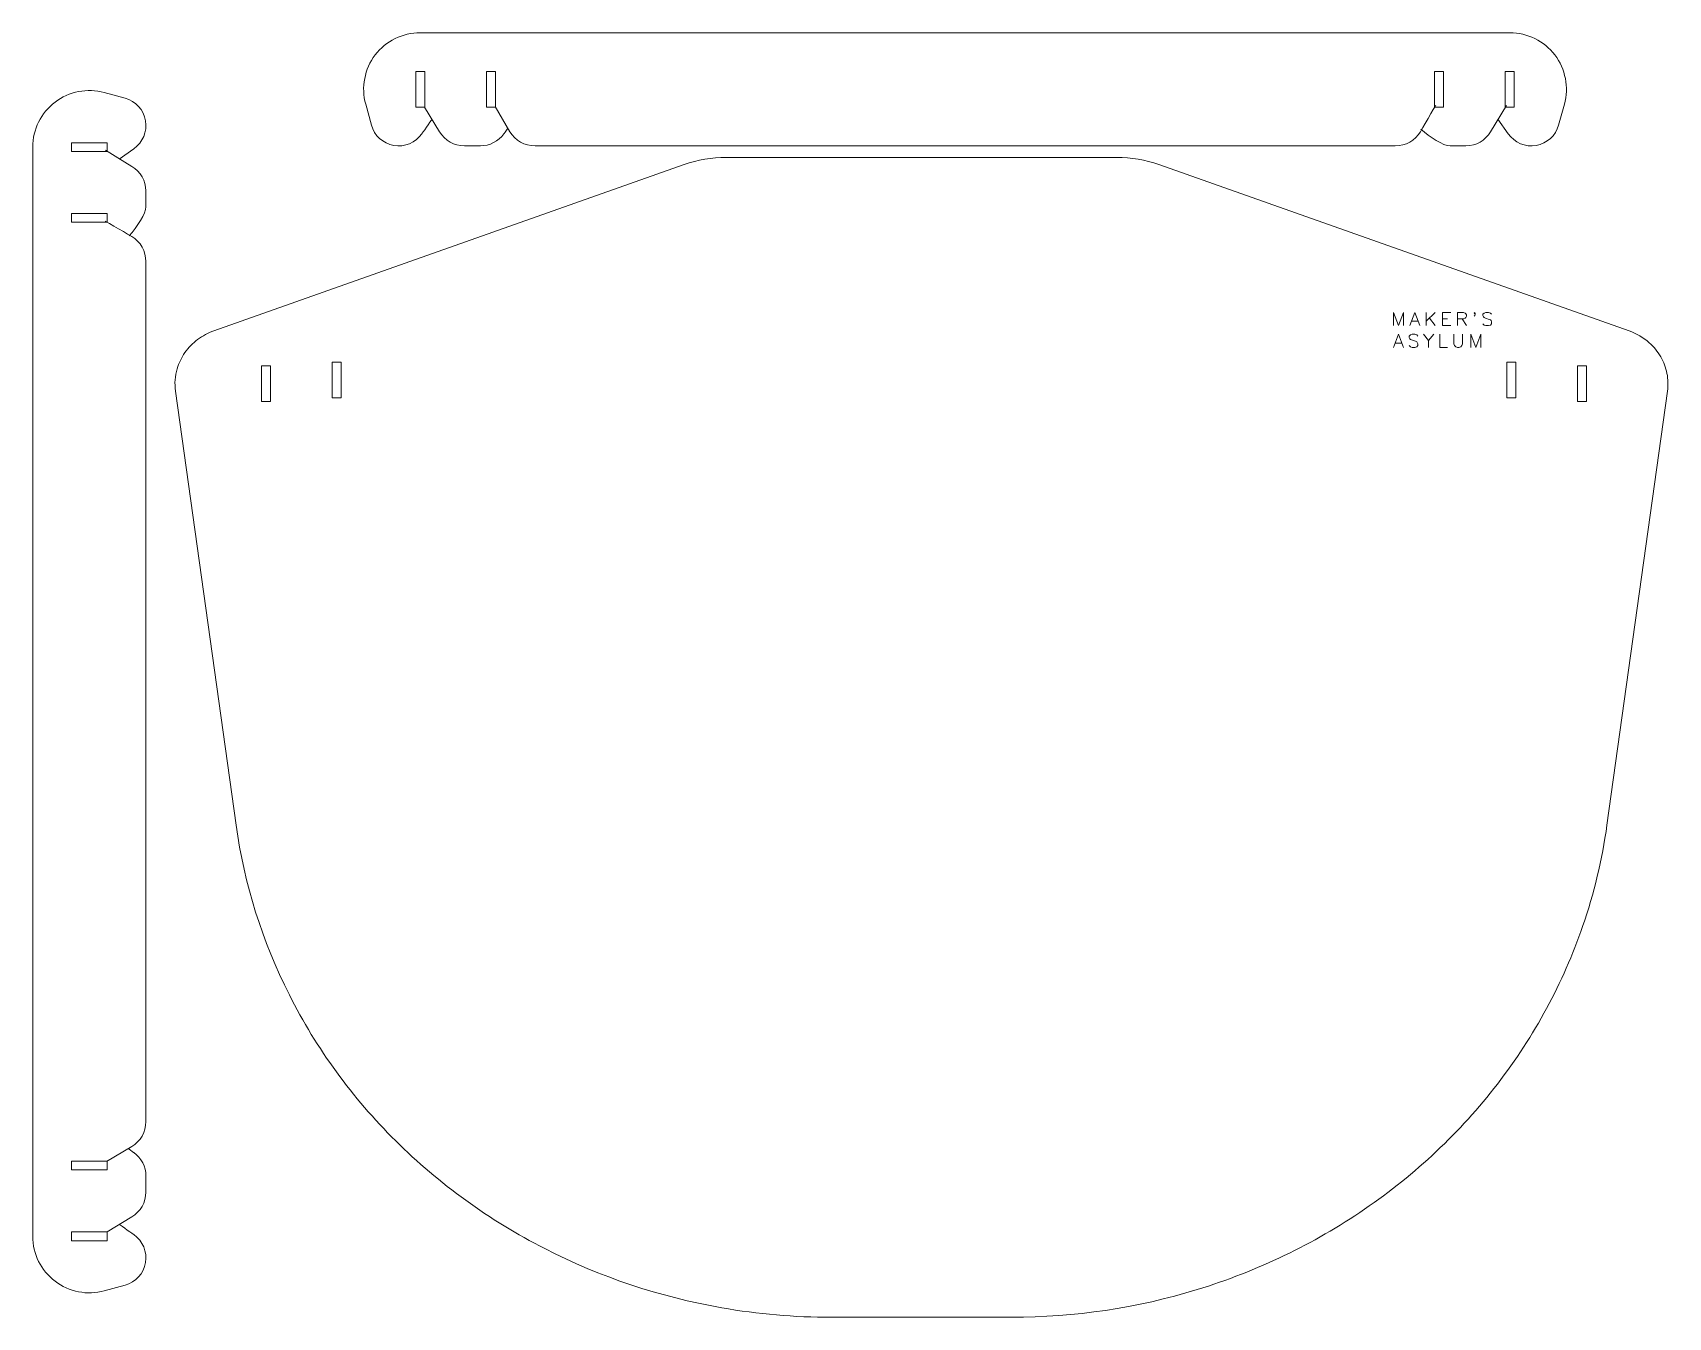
# Model space of a CAD drawing. Header units: millimetres. Extents: x -179 to 188, y -145 to 143.
import ezdxf

# ---------------------------------------------------------------- set-up
doc = ezdxf.new("R2010")
doc.units = ezdxf.units.MM
doc.header["$MEASUREMENT"] = 0
doc.layers.add('layer 1', color=7, linetype='Continuous')

msp = doc.modelspace()

# ---------------------------------------------------------------- linework, layer by layer
at = {"layer": 'layer 1', "color": 250, "lineweight": 18}
for points, knots in [([(-89.4175, 123.9926), (-89.7127, 123.571), (-91.7014, 120.7308), (-91.7014, 120.7308), (-91.7014, 120.7308), (-93.1125, 118.7155), (-95.5607, 117.6966), (-97.985, 118.1159), (-97.985, 118.1159), (-100.4094, 118.5351), (-102.3732, 120.3169), (-103.0257, 122.6891), (-103.0257, 122.6891), (-103.0257, 122.6891), (-104.309, 127.3552), (-104.309, 127.3552), (-104.309, 127.3552), (-105.3599, 131.1763), (-104.5668, 135.269), (-102.1646, 138.421), (-102.1646, 138.421), (-99.7625, 141.573), (-96.0267, 143.423), (-92.0637, 143.423), (-92.0637, 143.423), (-92.0637, 143.423), (152.4113, 143.423), (152.4113, 143.423), (152.4113, 143.423), (156.3743, 143.423), (160.1103, 141.573), (162.5124, 138.421), (162.5124, 138.421), (164.9146, 135.269), (165.7075, 131.1763), (164.6566, 127.3552), (164.6566, 127.3552), (164.6566, 127.3552), (163.3733, 122.6891), (163.3733, 122.6891), (163.3733, 122.6891), (162.721, 120.3169), (160.757, 118.5351), (158.3328, 118.1159), (158.3328, 118.1159), (155.9085, 117.6966), (153.4603, 118.7155), (152.049, 120.7308), (152.049, 120.7308), (152.049, 120.7308), (149.7287, 124.0446), (149.7287, 124.0446)], [0, 0, 0, 0, 0.07142857, 0.07142857, 0.07142857, 0.07142857, 0.14285714, 0.14285714, 0.14285714, 0.14285714, 0.21428571, 0.21428571, 0.21428571, 0.21428571, 0.28571429, 0.28571429, 0.28571429, 0.28571429, 0.35714286, 0.35714286, 0.35714286, 0.35714286, 0.42857143, 0.42857143, 0.42857143, 0.42857143, 0.5, 0.5, 0.5, 0.5, 0.57142857, 0.57142857, 0.57142857, 0.57142857, 0.64285714, 0.64285714, 0.64285714, 0.64285714, 0.71428571, 0.71428571, 0.71428571, 0.71428571, 0.78571429, 0.78571429, 0.78571429, 0.78571429, 0.85714286, 0.85714286, 0.85714286, 0.85714286, 1, 1, 1, 1]), ([(-93.0636, 126.723), (-93.0636, 126.723), (-93.0636, 134.723), (-93.0636, 134.723), (-93.0636, 134.723), (-93.0636, 134.723), (-91.0636, 134.723), (-91.0636, 134.723), (-91.0636, 134.723), (-91.0636, 134.723), (-91.0636, 126.723), (-91.0636, 126.723), (-91.0636, 126.723), (-91.0636, 126.723), (-93.0636, 126.723), (-93.0636, 126.723)], [0, 0, 0, 0, 0.2, 0.2, 0.2, 0.2, 0.4, 0.4, 0.4, 0.4, 0.6, 0.6, 0.6, 0.6, 1, 1, 1, 1]), ([(-77.1886, 126.723), (-77.1886, 126.723), (-77.1886, 134.723), (-77.1886, 134.723), (-77.1886, 134.723), (-77.1886, 134.723), (-75.1886, 134.723), (-75.1886, 134.723), (-75.1886, 134.723), (-75.1886, 134.723), (-75.1886, 126.723), (-75.1886, 126.723), (-75.1886, 126.723), (-75.1886, 126.723), (-77.1886, 126.723), (-77.1886, 126.723)], [0, 0, 0, 0, 0.2, 0.2, 0.2, 0.2, 0.4, 0.4, 0.4, 0.4, 0.6, 0.6, 0.6, 0.6, 1, 1, 1, 1]), ([(135.5364, 126.723), (135.5364, 126.723), (135.5364, 134.723), (135.5364, 134.723), (135.5364, 134.723), (135.5364, 134.723), (137.5364, 134.723), (137.5364, 134.723), (137.5364, 134.723), (137.5364, 134.723), (137.5364, 126.723), (137.5364, 126.723), (137.5364, 126.723), (137.5364, 126.723), (135.5364, 126.723), (135.5364, 126.723)], [0, 0, 0, 0, 0.2, 0.2, 0.2, 0.2, 0.4, 0.4, 0.4, 0.4, 0.6, 0.6, 0.6, 0.6, 1, 1, 1, 1]), ([(151.4114, 126.723), (151.4114, 126.723), (151.4114, 134.723), (151.4114, 134.723), (151.4114, 134.723), (151.4114, 134.723), (153.4114, 134.723), (153.4114, 134.723), (153.4114, 134.723), (153.4114, 134.723), (153.4114, 126.723), (153.4114, 126.723), (153.4114, 126.723), (153.4114, 126.723), (151.4114, 126.723), (151.4114, 126.723)], [0, 0, 0, 0, 0.2, 0.2, 0.2, 0.2, 0.4, 0.4, 0.4, 0.4, 0.6, 0.6, 0.6, 0.6, 1, 1, 1, 1]), ([(-159.5894, -124.0901), (-159.1678, -124.3853), (-156.3276, -126.374), (-156.3276, -126.374), (-156.3276, -126.374), (-154.3123, -127.7852), (-153.2934, -130.2334), (-153.7127, -132.6577), (-153.7127, -132.6577), (-154.1319, -135.082), (-155.9137, -137.0459), (-158.2859, -137.6983), (-158.2859, -137.6983), (-158.2859, -137.6983), (-162.952, -138.9816), (-162.952, -138.9816), (-162.952, -138.9816), (-166.7731, -140.0325), (-170.8658, -139.2395), (-174.0178, -136.8373), (-174.0178, -136.8373), (-177.1698, -134.4352), (-179.0198, -130.6993), (-179.0198, -126.7363), (-179.0198, -126.7363), (-179.0198, -126.7363), (-179.0198, 117.7387), (-179.0198, 117.7387), (-179.0198, 117.7387), (-179.0198, 121.7017), (-177.1698, 125.4376), (-174.0178, 127.8397), (-174.0178, 127.8397), (-170.8658, 130.2419), (-166.7731, 131.0349), (-162.952, 129.984), (-162.952, 129.984), (-162.952, 129.984), (-158.2859, 128.7007), (-158.2859, 128.7007), (-158.2859, 128.7007), (-155.9137, 128.0483), (-154.1319, 126.0844), (-153.7127, 123.6601), (-153.7127, 123.6601), (-153.2934, 121.2358), (-154.3123, 118.7876), (-156.3276, 117.3764), (-156.3276, 117.3764), (-156.3276, 117.3764), (-159.6414, 115.0561), (-159.6414, 115.0561)], [0, 0, 0, 0, 0.07142857, 0.07142857, 0.07142857, 0.07142857, 0.14285714, 0.14285714, 0.14285714, 0.14285714, 0.21428571, 0.21428571, 0.21428571, 0.21428571, 0.28571429, 0.28571429, 0.28571429, 0.28571429, 0.35714286, 0.35714286, 0.35714286, 0.35714286, 0.42857143, 0.42857143, 0.42857143, 0.42857143, 0.5, 0.5, 0.5, 0.5, 0.57142857, 0.57142857, 0.57142857, 0.57142857, 0.64285714, 0.64285714, 0.64285714, 0.64285714, 0.71428571, 0.71428571, 0.71428571, 0.71428571, 0.78571429, 0.78571429, 0.78571429, 0.78571429, 0.85714286, 0.85714286, 0.85714286, 0.85714286, 1, 1, 1, 1]), ([(-91.0915, 126.742), (-91.0915, 126.742), (-87.7188, 121.198), (-87.7188, 121.198), (-87.7188, 121.198), (-86.5716, 119.2333), (-84.4514, 118.023), (-82.157, 118.023), (-82.157, 118.023), (-82.157, 118.023), (-78.5597, 118.023), (-78.5597, 118.023), (-78.5597, 118.023), (-76.4643, 118.023), (-74.5007, 119.0337), (-73.2988, 120.7308), (-73.2988, 120.7308), (-73.2988, 120.7308), (-72.8812, 121.3206), (-72.3982, 122.0025)], [0, 0, 0, 0, 0.16666667, 0.16666667, 0.16666667, 0.16666667, 0.33333333, 0.33333333, 0.33333333, 0.33333333, 0.5, 0.5, 0.5, 0.5, 0.66666667, 0.66666667, 0.66666667, 0.66666667, 1, 1, 1, 1]), ([(-75.2769, 126.8371), (-75.2769, 126.8371), (-71.9411, 121.198), (-71.9411, 121.198), (-71.9411, 121.198), (-70.7787, 119.2333), (-68.6309, 118.023), (-66.3064, 118.023), (-66.3064, 118.023), (-66.3064, 118.023), (126.7124, 118.023), (126.7124, 118.023), (126.7124, 118.023), (129.0369, 118.023), (131.1848, 119.2333), (132.3471, 121.198), (132.3471, 121.198), (132.3471, 121.198), (135.7895, 127.1278), (135.8012, 127.1475)], [0, 0, 0, 0, 0.16666667, 0.16666667, 0.16666667, 0.16666667, 0.33333333, 0.33333333, 0.33333333, 0.33333333, 0.5, 0.5, 0.5, 0.5, 0.66666667, 0.66666667, 0.66666667, 0.66666667, 1, 1, 1, 1]), ([(151.7006, 127.0682), (151.7006, 127.0682), (148.0853, 121.198), (148.0853, 121.198), (148.0853, 121.198), (146.9509, 119.2333), (144.8547, 118.023), (142.5861, 118.023), (142.5861, 118.023), (142.5861, 118.023), (139.0294, 118.023), (139.0294, 118.023), (139.0294, 118.023), (137.5082, 118.023), (134.4552, 120.0198), (132.4694, 121.7529)], [0, 0, 0, 0, 0.2, 0.2, 0.2, 0.2, 0.4, 0.4, 0.4, 0.4, 0.6, 0.6, 0.6, 0.6, 1, 1, 1, 1]), ([(-162.3198, 116.7387), (-162.3198, 116.7387), (-170.3198, 116.7387), (-170.3198, 116.7387), (-170.3198, 116.7387), (-170.3198, 116.7387), (-170.3198, 118.7387), (-170.3198, 118.7387), (-170.3198, 118.7387), (-170.3198, 118.7387), (-162.3198, 118.7387), (-162.3198, 118.7387), (-162.3198, 118.7387), (-162.3198, 118.7387), (-162.3198, 116.7387), (-162.3198, 116.7387)], [0, 0, 0, 0, 0.2, 0.2, 0.2, 0.2, 0.4, 0.4, 0.4, 0.4, 0.6, 0.6, 0.6, 0.6, 1, 1, 1, 1]), ([(-162.665, 117.028), (-162.665, 117.028), (-156.7948, 113.4126), (-156.7948, 113.4126), (-156.7948, 113.4126), (-154.8301, 112.2783), (-153.6198, 110.182), (-153.6198, 107.9134), (-153.6198, 107.9134), (-153.6198, 107.9134), (-153.6198, 104.3567), (-153.6198, 104.3567), (-153.6198, 104.3567), (-153.6198, 102.8355), (-155.6166, 99.7825), (-157.3497, 97.7968)], [0, 0, 0, 0, 0.2, 0.2, 0.2, 0.2, 0.4, 0.4, 0.4, 0.4, 0.6, 0.6, 0.6, 0.6, 1, 1, 1, 1]), ([(64.198, 115.423), (64.198, 115.423), (20.4067, 115.423), (20.4067, 115.423), (20.4067, 115.423), (20.4067, 115.423), (-23.3847, 115.423), (-23.3847, 115.423)], [0, 0, 0, 0, 0.33333333, 0.33333333, 0.33333333, 0.33333333, 1, 1, 1, 1]), ([(-162.3198, 100.8637), (-162.3198, 100.8637), (-170.3198, 100.8637), (-170.3198, 100.8637), (-170.3198, 100.8637), (-170.3198, 100.8637), (-170.3198, 102.8637), (-170.3198, 102.8637), (-170.3198, 102.8637), (-170.3198, 102.8637), (-162.3198, 102.8637), (-162.3198, 102.8637), (-162.3198, 102.8637), (-162.3198, 102.8637), (-162.3198, 100.8637), (-162.3198, 100.8637)], [0, 0, 0, 0, 0.2, 0.2, 0.2, 0.2, 0.4, 0.4, 0.4, 0.4, 0.6, 0.6, 0.6, 0.6, 1, 1, 1, 1]), ([(-162.4339, -109.9496), (-162.4339, -109.9496), (-156.7948, -106.6137), (-156.7948, -106.6137), (-156.7948, -106.6137), (-154.8301, -105.4514), (-153.6198, -103.3035), (-153.6198, -100.979), (-153.6198, -100.979), (-153.6198, -100.979), (-153.6198, 92.0398), (-153.6198, 92.0398), (-153.6198, 92.0398), (-153.6198, 94.3642), (-154.8301, 96.5121), (-156.7948, 97.6744), (-156.7948, 97.6744), (-156.7948, 97.6744), (-162.7246, 101.1169), (-162.7443, 101.1285)], [0, 0, 0, 0, 0.16666667, 0.16666667, 0.16666667, 0.16666667, 0.33333333, 0.33333333, 0.33333333, 0.33333333, 0.5, 0.5, 0.5, 0.5, 0.66666667, 0.66666667, 0.66666667, 0.66666667, 1, 1, 1, 1]), ([(-138.3521, 76.5144), (-139.6787, 76.0454), (-140.9112, 75.3867), (-142.0192, 74.5544), (-142.0192, 74.5544), (-143.1272, 73.722), (-144.0834, 72.7365), (-144.8642, 71.6222), (-144.8642, 71.6222), (-145.6451, 70.5079), (-146.2314, 69.2922), (-146.6087, 68.0049), (-146.6087, 68.0049), (-147.0905, 66.3611), (-147.2161, 64.6597), (-146.9804, 62.9688)], [0, 0, 0, 0, 0.2, 0.2, 0.2, 0.2, 0.4, 0.4, 0.4, 0.4, 0.6, 0.6, 0.6, 0.6, 1, 1, 1, 1]), ([(187.7937, 62.9688), (187.9783, 64.2929), (187.9408, 65.6278), (187.6822, 66.9409), (187.6822, 66.9409), (187.4236, 68.2539), (186.9503, 69.5126), (186.2739, 70.686), (186.2739, 70.686), (185.5975, 71.8594), (184.7346, 72.9187), (183.7066, 73.8377), (183.7066, 73.8377), (182.3938, 75.0113), (180.8596, 75.9156), (179.1654, 76.5144)], [0, 0, 0, 0, 0.2, 0.2, 0.2, 0.2, 0.4, 0.4, 0.4, 0.4, 0.6, 0.6, 0.6, 0.6, 1, 1, 1, 1]), ([(-127.6643, 60.6233), (-127.6643, 60.6233), (-127.6643, 68.6233), (-127.6643, 68.6233), (-127.6643, 68.6233), (-127.6643, 68.6233), (-125.6643, 68.6233), (-125.6643, 68.6233), (-125.6643, 68.6233), (-125.6643, 68.6233), (-125.6643, 60.6233), (-125.6643, 60.6233), (-125.6643, 60.6233), (-125.6643, 60.6233), (-127.6643, 60.6233), (-127.6643, 60.6233)], [0, 0, 0, 0, 0.2, 0.2, 0.2, 0.2, 0.4, 0.4, 0.4, 0.4, 0.6, 0.6, 0.6, 0.6, 1, 1, 1, 1]), ([(-111.811, 61.4541), (-111.811, 61.4541), (-111.811, 69.4541), (-111.811, 69.4541), (-111.811, 69.4541), (-111.811, 69.4541), (-109.811, 69.4541), (-109.811, 69.4541), (-109.811, 69.4541), (-109.811, 69.4541), (-109.811, 61.4541), (-109.811, 61.4541), (-109.811, 61.4541), (-109.811, 61.4541), (-111.811, 61.4541), (-111.811, 61.4541)], [0, 0, 0, 0, 0.2, 0.2, 0.2, 0.2, 0.4, 0.4, 0.4, 0.4, 0.6, 0.6, 0.6, 0.6, 1, 1, 1, 1]), ([(151.7534, 69.4536), (151.7534, 69.4536), (151.7534, 61.4536), (151.7534, 61.4536), (151.7534, 61.4536), (151.7534, 61.4536), (153.7535, 61.4536), (153.7535, 61.4536), (153.7535, 61.4536), (153.7535, 61.4536), (153.7535, 69.4536), (153.7535, 69.4536), (153.7535, 69.4536), (153.7535, 69.4536), (151.7534, 69.4536), (151.7534, 69.4536)], [0, 0, 0, 0, 0.2, 0.2, 0.2, 0.2, 0.4, 0.4, 0.4, 0.4, 0.6, 0.6, 0.6, 0.6, 1, 1, 1, 1]), ([(167.6068, 68.6228), (167.6068, 68.6228), (167.6068, 60.6228), (167.6068, 60.6228), (167.6068, 60.6228), (167.6068, 60.6228), (169.6068, 60.6228), (169.6068, 60.6228), (169.6068, 60.6228), (169.6068, 60.6228), (169.6068, 68.6228), (169.6068, 68.6228), (169.6068, 68.6228), (169.6068, 68.6228), (167.6068, 68.6228), (167.6068, 68.6228)], [0, 0, 0, 0, 0.2, 0.2, 0.2, 0.2, 0.4, 0.4, 0.4, 0.4, 0.6, 0.6, 0.6, 0.6, 1, 1, 1, 1]), ([(-133.3994, -34.4691), (-131.5539, -47.7097), (-127.5336, -60.5153), (-121.4374, -72.5703), (-121.4374, -72.5703), (-115.3412, -84.6254), (-107.3193, -95.6332), (-97.5691, -105.3226), (-97.5691, -105.3226), (-87.819, -115.0121), (-76.5807, -123.1447), (-64.131, -129.5201), (-64.131, -129.5201), (-51.6813, -135.8955), (-38.3267, -140.3567), (-24.3962, -142.794), (-24.3962, -142.794), (-16.2799, -144.214), (-8.0596, -144.927), (0.1953, -144.927)], [0, 0, 0, 0, 0.16666667, 0.16666667, 0.16666667, 0.16666667, 0.33333333, 0.33333333, 0.33333333, 0.33333333, 0.5, 0.5, 0.5, 0.5, 0.66666667, 0.66666667, 0.66666667, 0.66666667, 1, 1, 1, 1]), ([(40.618, -144.927), (54.7866, -144.927), (68.7807, -142.8379), (82.2558, -138.7112), (82.2558, -138.7112), (95.7309, -134.5844), (108.3551, -128.5217), (119.8177, -120.6722), (119.8177, -120.6722), (131.2803, -112.8226), (141.299, -103.3797), (149.6271, -92.5757), (149.6271, -92.5757), (157.9551, -81.7718), (164.3875, -69.8729), (168.7658, -57.1722), (168.7658, -57.1722), (171.3167, -49.7724), (173.1375, -42.1834), (174.2127, -34.4691)], [0, 0, 0, 0, 0.16666667, 0.16666667, 0.16666667, 0.16666667, 0.33333333, 0.33333333, 0.33333333, 0.33333333, 0.5, 0.5, 0.5, 0.5, 0.66666667, 0.66666667, 0.66666667, 0.66666667, 1, 1, 1, 1]), ([(-162.3198, -111.8613), (-162.3198, -111.8613), (-170.3198, -111.8613), (-170.3198, -111.8613), (-170.3198, -111.8613), (-170.3198, -111.8613), (-170.3198, -109.8613), (-170.3198, -109.8613), (-170.3198, -109.8613), (-170.3198, -109.8613), (-162.3198, -109.8613), (-162.3198, -109.8613), (-162.3198, -109.8613), (-162.3198, -109.8613), (-162.3198, -111.8613), (-162.3198, -111.8613)], [0, 0, 0, 0, 0.2, 0.2, 0.2, 0.2, 0.4, 0.4, 0.4, 0.4, 0.6, 0.6, 0.6, 0.6, 1, 1, 1, 1]), ([(-162.3388, -125.7642), (-162.3388, -125.7642), (-156.7948, -122.3915), (-156.7948, -122.3915), (-156.7948, -122.3915), (-154.8301, -121.2443), (-153.6198, -119.1241), (-153.6198, -116.8296), (-153.6198, -116.8296), (-153.6198, -116.8296), (-153.6198, -113.2324), (-153.6198, -113.2324), (-153.6198, -113.2324), (-153.6198, -111.137), (-154.6305, -109.1733), (-156.3276, -107.9715), (-156.3276, -107.9715), (-156.3276, -107.9715), (-156.9174, -107.5538), (-157.5993, -107.0708)], [0, 0, 0, 0, 0.16666667, 0.16666667, 0.16666667, 0.16666667, 0.33333333, 0.33333333, 0.33333333, 0.33333333, 0.5, 0.5, 0.5, 0.5, 0.66666667, 0.66666667, 0.66666667, 0.66666667, 1, 1, 1, 1]), ([(-162.3198, -127.7363), (-162.3198, -127.7363), (-170.3198, -127.7363), (-170.3198, -127.7363), (-170.3198, -127.7363), (-170.3198, -127.7363), (-170.3198, -125.7363), (-170.3198, -125.7363), (-170.3198, -125.7363), (-170.3198, -125.7363), (-162.3198, -125.7363), (-162.3198, -125.7363), (-162.3198, -125.7363), (-162.3198, -125.7363), (-162.3198, -127.7363), (-162.3198, -127.7363)], [0, 0, 0, 0, 0.2, 0.2, 0.2, 0.2, 0.4, 0.4, 0.4, 0.4, 0.6, 0.6, 0.6, 0.6, 1, 1, 1, 1]), ([(0.1953, -144.927), (0.1953, -144.927), (20.4067, -144.927), (20.4067, -144.927), (20.4067, -144.927), (20.4067, -144.927), (40.618, -144.927), (40.618, -144.927)], [0, 0, 0, 0, 0.33333333, 0.33333333, 0.33333333, 0.33333333, 1, 1, 1, 1])]:
    msp.add_open_spline(points, degree=3, knots=knots, dxfattribs=at)
for points in [[(-32.847, 113.8057), (-32.847, 113.8057), (-138.3521, 76.5144), (-138.3521, 76.5144)], [(-23.3847, 115.423), (-26.6249, 115.423), (-29.8131, 114.8781), (-32.847, 113.8057)], [(73.6603, 113.8057), (70.6264, 114.8781), (67.4382, 115.423), (64.198, 115.423)], [(179.1654, 76.5144), (179.1654, 76.5144), (73.6603, 113.8057), (73.6603, 113.8057)], [(-146.9804, 62.9688), (-146.9804, 62.9688), (-133.3994, -34.4691), (-133.3994, -34.4691)], [(174.2127, -34.4691), (174.2127, -34.4691), (187.7937, 62.9688), (187.7937, 62.9688)]]:
    msp.add_open_spline(points, degree=3, dxfattribs=at)
at = {"layer": 'layer 1', "color": 240, "lineweight": 18}
for points, knots in [([(128.5839, 77.6652), (128.5839, 77.6652), (128.5839, 80.6389), (128.5839, 80.6389), (128.5839, 80.6389), (128.5839, 80.6389), (127.4517, 77.6652), (127.4517, 77.6652), (127.4517, 77.6652), (127.4517, 77.6652), (126.3195, 80.6389), (126.3195, 80.6389), (126.3195, 80.6389), (126.3195, 80.6389), (126.3195, 77.6652), (126.3195, 77.6652)], [0, 0, 0, 0, 0.2, 0.2, 0.2, 0.2, 0.4, 0.4, 0.4, 0.4, 0.6, 0.6, 0.6, 0.6, 1, 1, 1, 1]), ([(132.2565, 77.6652), (132.2565, 77.6652), (131.1243, 80.6389), (131.1243, 80.6389), (131.1243, 80.6389), (131.1243, 80.6389), (129.9921, 77.6652), (129.9921, 77.6652)], [0, 0, 0, 0, 0.33333333, 0.33333333, 0.33333333, 0.33333333, 1, 1, 1, 1]), ([(139.1749, 80.6389), (139.1749, 80.6389), (137.3328, 80.6389), (137.3328, 80.6389), (137.3328, 80.6389), (137.3328, 80.6389), (137.3328, 77.6652), (137.3328, 77.6652), (137.3328, 77.6652), (137.3328, 77.6652), (139.1749, 77.6652), (139.1749, 77.6652)], [0, 0, 0, 0, 0.25, 0.25, 0.25, 0.25, 0.5, 0.5, 0.5, 0.5, 1, 1, 1, 1]), ([(140.7178, 79.2194), (140.7178, 79.2194), (141.9938, 79.2194), (141.9938, 79.2194), (141.9938, 79.2194), (141.9938, 79.2194), (142.4161, 79.3632), (142.4161, 79.3632), (142.4161, 79.3632), (142.4161, 79.3632), (142.5599, 79.5069), (142.5599, 79.5069), (142.5599, 79.5069), (142.5599, 79.5069), (142.7037, 79.7854), (142.7037, 79.7854), (142.7037, 79.7854), (142.7037, 79.7854), (142.7037, 80.0729), (142.7037, 80.0729), (142.7037, 80.0729), (142.7037, 80.0729), (142.5599, 80.3514), (142.5599, 80.3514), (142.5599, 80.3514), (142.5599, 80.3514), (142.4161, 80.4951), (142.4161, 80.4951), (142.4161, 80.4951), (142.4161, 80.4951), (141.9938, 80.6389), (141.9938, 80.6389), (141.9938, 80.6389), (141.9938, 80.6389), (140.7178, 80.6389), (140.7178, 80.6389), (140.7178, 80.6389), (140.7178, 80.6389), (140.7178, 77.6652), (140.7178, 77.6652)], [0, 0, 0, 0, 0.09090909, 0.09090909, 0.09090909, 0.09090909, 0.18181818, 0.18181818, 0.18181818, 0.18181818, 0.27272727, 0.27272727, 0.27272727, 0.27272727, 0.36363636, 0.36363636, 0.36363636, 0.36363636, 0.45454545, 0.45454545, 0.45454545, 0.45454545, 0.54545455, 0.54545455, 0.54545455, 0.54545455, 0.63636364, 0.63636364, 0.63636364, 0.63636364, 0.72727273, 0.72727273, 0.72727273, 0.72727273, 0.81818182, 0.81818182, 0.81818182, 0.81818182, 1, 1, 1, 1]), ([(144.5342, 80.3514), (144.5342, 80.3514), (144.3904, 80.4951), (144.3904, 80.4951), (144.3904, 80.4951), (144.3904, 80.4951), (144.5342, 80.6389), (144.5342, 80.6389), (144.5342, 80.6389), (144.5342, 80.6389), (144.678, 80.4951), (144.678, 80.4951), (144.678, 80.4951), (144.678, 80.4951), (144.678, 80.2121), (144.678, 80.2121), (144.678, 80.2121), (144.678, 80.2121), (144.5342, 79.9292), (144.5342, 79.9292), (144.5342, 79.9292), (144.5342, 79.9292), (144.3904, 79.7854), (144.3904, 79.7854)], [0, 0, 0, 0, 0.14285714, 0.14285714, 0.14285714, 0.14285714, 0.28571429, 0.28571429, 0.28571429, 0.28571429, 0.42857143, 0.42857143, 0.42857143, 0.42857143, 0.57142857, 0.57142857, 0.57142857, 0.57142857, 0.71428571, 0.71428571, 0.71428571, 0.71428571, 1, 1, 1, 1]), ([(148.346, 80.2121), (148.346, 80.2121), (148.063, 80.4951), (148.063, 80.4951), (148.063, 80.4951), (148.063, 80.4951), (147.6362, 80.6389), (147.6362, 80.6389), (147.6362, 80.6389), (147.6362, 80.6389), (147.0701, 80.6389), (147.0701, 80.6389), (147.0701, 80.6389), (147.0701, 80.6389), (146.6477, 80.4951), (146.6477, 80.4951), (146.6477, 80.4951), (146.6477, 80.4951), (146.3647, 80.2121), (146.3647, 80.2121), (146.3647, 80.2121), (146.3647, 80.2121), (146.3647, 79.9292), (146.3647, 79.9292), (146.3647, 79.9292), (146.3647, 79.9292), (146.504, 79.6462), (146.504, 79.6462), (146.504, 79.6462), (146.504, 79.6462), (146.6477, 79.5069), (146.6477, 79.5069), (146.6477, 79.5069), (146.6477, 79.5069), (146.9308, 79.3632), (146.9308, 79.3632), (146.9308, 79.3632), (146.9308, 79.3632), (147.7799, 79.0802), (147.7799, 79.0802), (147.7799, 79.0802), (147.7799, 79.0802), (148.063, 78.9409), (148.063, 78.9409), (148.063, 78.9409), (148.063, 78.9409), (148.2023, 78.7972), (148.2023, 78.7972), (148.2023, 78.7972), (148.2023, 78.7972), (148.346, 78.5142), (148.346, 78.5142), (148.346, 78.5142), (148.346, 78.5142), (148.346, 78.0897), (148.346, 78.0897), (148.346, 78.0897), (148.346, 78.0897), (148.063, 77.8067), (148.063, 77.8067), (148.063, 77.8067), (148.063, 77.8067), (147.6362, 77.6652), (147.6362, 77.6652), (147.6362, 77.6652), (147.6362, 77.6652), (147.0701, 77.6652), (147.0701, 77.6652), (147.0701, 77.6652), (147.0701, 77.6652), (146.6477, 77.8067), (146.6477, 77.8067), (146.6477, 77.8067), (146.6477, 77.8067), (146.3647, 78.0897), (146.3647, 78.0897)], [0, 0, 0, 0, 0.05, 0.05, 0.05, 0.05, 0.1, 0.1, 0.1, 0.1, 0.15, 0.15, 0.15, 0.15, 0.2, 0.2, 0.2, 0.2, 0.25, 0.25, 0.25, 0.25, 0.3, 0.3, 0.3, 0.3, 0.35, 0.35, 0.35, 0.35, 0.4, 0.4, 0.4, 0.4, 0.45, 0.45, 0.45, 0.45, 0.5, 0.5, 0.5, 0.5, 0.55, 0.55, 0.55, 0.55, 0.6, 0.6, 0.6, 0.6, 0.65, 0.65, 0.65, 0.65, 0.7, 0.7, 0.7, 0.7, 0.75, 0.75, 0.75, 0.75, 0.8, 0.8, 0.8, 0.8, 0.85, 0.85, 0.85, 0.85, 0.9, 0.9, 0.9, 0.9, 1, 1, 1, 1]), ([(128.5634, 72.7497), (128.5634, 72.7497), (127.4312, 75.7234), (127.4312, 75.7234), (127.4312, 75.7234), (127.4312, 75.7234), (126.299, 72.7497), (126.299, 72.7497)], [0, 0, 0, 0, 0.33333333, 0.33333333, 0.33333333, 0.33333333, 1, 1, 1, 1]), ([(131.8091, 75.2966), (131.8091, 75.2966), (131.5261, 75.5796), (131.5261, 75.5796), (131.5261, 75.5796), (131.5261, 75.5796), (131.0993, 75.7234), (131.0993, 75.7234), (131.0993, 75.7234), (131.0993, 75.7234), (130.5332, 75.7234), (130.5332, 75.7234), (130.5332, 75.7234), (130.5332, 75.7234), (130.1109, 75.5796), (130.1109, 75.5796), (130.1109, 75.5796), (130.1109, 75.5796), (129.8278, 75.2966), (129.8278, 75.2966), (129.8278, 75.2966), (129.8278, 75.2966), (129.8278, 75.0137), (129.8278, 75.0137), (129.8278, 75.0137), (129.8278, 75.0137), (129.9671, 74.7307), (129.9671, 74.7307), (129.9671, 74.7307), (129.9671, 74.7307), (130.1109, 74.5914), (130.1109, 74.5914), (130.1109, 74.5914), (130.1109, 74.5914), (130.3939, 74.4477), (130.3939, 74.4477), (130.3939, 74.4477), (130.3939, 74.4477), (131.2431, 74.1647), (131.2431, 74.1647), (131.2431, 74.1647), (131.2431, 74.1647), (131.5261, 74.0254), (131.5261, 74.0254), (131.5261, 74.0254), (131.5261, 74.0254), (131.6654, 73.8817), (131.6654, 73.8817), (131.6654, 73.8817), (131.6654, 73.8817), (131.8091, 73.5987), (131.8091, 73.5987), (131.8091, 73.5987), (131.8091, 73.5987), (131.8091, 73.1742), (131.8091, 73.1742), (131.8091, 73.1742), (131.8091, 73.1742), (131.5261, 72.8912), (131.5261, 72.8912), (131.5261, 72.8912), (131.5261, 72.8912), (131.0993, 72.7497), (131.0993, 72.7497), (131.0993, 72.7497), (131.0993, 72.7497), (130.5332, 72.7497), (130.5332, 72.7497), (130.5332, 72.7497), (130.5332, 72.7497), (130.1109, 72.8912), (130.1109, 72.8912), (130.1109, 72.8912), (130.1109, 72.8912), (129.8278, 73.1742), (129.8278, 73.1742)], [0, 0, 0, 0, 0.05, 0.05, 0.05, 0.05, 0.1, 0.1, 0.1, 0.1, 0.15, 0.15, 0.15, 0.15, 0.2, 0.2, 0.2, 0.2, 0.25, 0.25, 0.25, 0.25, 0.3, 0.3, 0.3, 0.3, 0.35, 0.35, 0.35, 0.35, 0.4, 0.4, 0.4, 0.4, 0.45, 0.45, 0.45, 0.45, 0.5, 0.5, 0.5, 0.5, 0.55, 0.55, 0.55, 0.55, 0.6, 0.6, 0.6, 0.6, 0.65, 0.65, 0.65, 0.65, 0.7, 0.7, 0.7, 0.7, 0.75, 0.75, 0.75, 0.75, 0.8, 0.8, 0.8, 0.8, 0.85, 0.85, 0.85, 0.85, 0.9, 0.9, 0.9, 0.9, 1, 1, 1, 1]), ([(133.0735, 75.7234), (133.0735, 75.7234), (134.2058, 74.3039), (134.2058, 74.3039), (134.2058, 74.3039), (134.2058, 74.3039), (134.2058, 72.7497), (134.2058, 72.7497)], [0, 0, 0, 0, 0.33333333, 0.33333333, 0.33333333, 0.33333333, 1, 1, 1, 1]), ([(136.7416, 75.7234), (136.7416, 75.7234), (136.7416, 72.7497), (136.7416, 72.7497), (136.7416, 72.7497), (136.7416, 72.7497), (138.4399, 72.7497), (138.4399, 72.7497)], [0, 0, 0, 0, 0.33333333, 0.33333333, 0.33333333, 0.33333333, 1, 1, 1, 1]), ([(139.8481, 75.7234), (139.8481, 75.7234), (139.8481, 73.5987), (139.8481, 73.5987), (139.8481, 73.5987), (139.8481, 73.5987), (139.9919, 73.1742), (139.9919, 73.1742), (139.9919, 73.1742), (139.9919, 73.1742), (140.2749, 72.8912), (140.2749, 72.8912), (140.2749, 72.8912), (140.2749, 72.8912), (140.7018, 72.7497), (140.7018, 72.7497), (140.7018, 72.7497), (140.7018, 72.7497), (140.9803, 72.7497), (140.9803, 72.7497), (140.9803, 72.7497), (140.9803, 72.7497), (141.4071, 72.8912), (141.4071, 72.8912), (141.4071, 72.8912), (141.4071, 72.8912), (141.6902, 73.1742), (141.6902, 73.1742), (141.6902, 73.1742), (141.6902, 73.1742), (141.834, 73.5987), (141.834, 73.5987), (141.834, 73.5987), (141.834, 73.5987), (141.834, 75.7234), (141.834, 75.7234)], [0, 0, 0, 0, 0.1, 0.1, 0.1, 0.1, 0.2, 0.2, 0.2, 0.2, 0.3, 0.3, 0.3, 0.3, 0.4, 0.4, 0.4, 0.4, 0.5, 0.5, 0.5, 0.5, 0.6, 0.6, 0.6, 0.6, 0.7, 0.7, 0.7, 0.7, 0.8, 0.8, 0.8, 0.8, 1, 1, 1, 1]), ([(145.9244, 72.7497), (145.9244, 72.7497), (145.9244, 75.7234), (145.9244, 75.7234), (145.9244, 75.7234), (145.9244, 75.7234), (144.7922, 72.7497), (144.7922, 72.7497), (144.7922, 72.7497), (144.7922, 72.7497), (143.66, 75.7234), (143.66, 75.7234), (143.66, 75.7234), (143.66, 75.7234), (143.66, 72.7497), (143.66, 72.7497)], [0, 0, 0, 0, 0.2, 0.2, 0.2, 0.2, 0.4, 0.4, 0.4, 0.4, 0.6, 0.6, 0.6, 0.6, 1, 1, 1, 1])]:
    msp.add_open_spline(points, degree=3, knots=knots, dxfattribs=at)
for points in [[(130.4144, 78.6534), (130.4144, 78.6534), (131.8342, 78.6534), (131.8342, 78.6534)], [(133.6602, 80.6389), (133.6602, 80.6389), (133.6602, 77.6652), (133.6602, 77.6652)], [(135.646, 80.6389), (135.646, 80.6389), (133.6602, 78.6534), (133.6602, 78.6534)], [(134.3701, 79.3632), (134.3701, 79.3632), (135.646, 77.6652), (135.646, 77.6652)], [(137.3328, 79.2194), (137.3328, 79.2194), (138.465, 79.2194), (138.465, 79.2194)], [(141.7107, 79.2194), (141.7107, 79.2194), (142.7037, 77.6652), (142.7037, 77.6652)], [(126.7213, 73.7379), (126.7213, 73.7379), (128.141, 73.7379), (128.141, 73.7379)], [(135.338, 75.7234), (135.338, 75.7234), (134.2058, 74.3039), (134.2058, 74.3039)]]:
    msp.add_open_spline(points, degree=3, dxfattribs=at)

doc.saveas('drawing.dxf')
